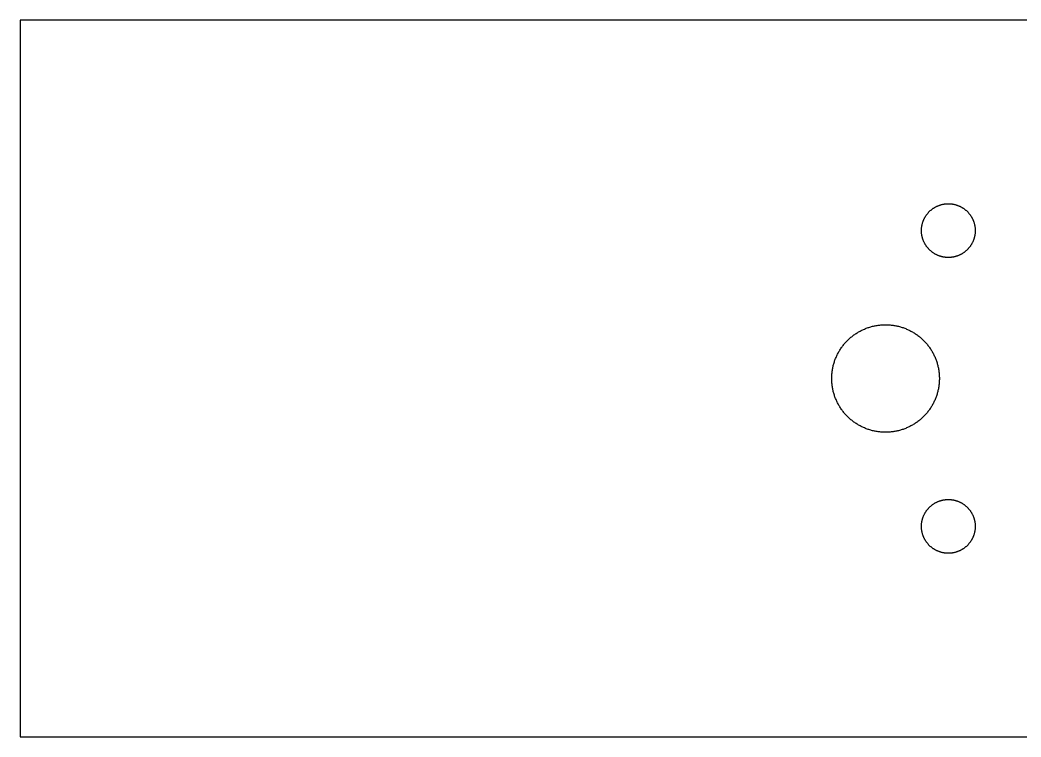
# Model space of a CAD drawing. Header units: metres. Extents: x -60 to 60, y -20 to 20.
# Drawn here: x -60 to -4.2, y -20 to 20 of the extents above; entities that cross this region are included whole.
import ezdxf

# ---------------------------------------------------------------- set-up
doc = ezdxf.new("R2010")
doc.units = ezdxf.units.M

msp = doc.modelspace()

# ---------------------------------------------------------------- linework, layer by layer
for p, q in [((60, 20), (-60, 20)), ((-60, 20), (-60, -20)), ((-9.11035, 9.47871), (-9.08878, 9.49355)), ((-9.08878, 9.49355), (-9.06696, 9.508)), ((-9.06696, 9.508), (-9.04488, 9.52206)), ((-9.04488, 9.52206), (-9.02255, 9.53574)), ((-9.02255, 9.53574), (-9, 9.54903)), ((-9, 9.54903), (-8.9772, 9.56192)), ((-8.9772, 9.56192), (-8.95419, 9.57442)), ((-8.95419, 9.57442), (-8.93098, 9.5865)), ((-8.93098, 9.5865), (-8.90755, 9.59819)), ((-8.90755, 9.59819), (-8.88393, 9.60945)), ((-8.88393, 9.60945), (-8.86009, 9.62032)), ((-8.86009, 9.62032), (-8.83609, 9.63075)), ((-8.83609, 9.63075), (-8.8119, 9.64076)), ((-8.8119, 9.64076), (-8.78755, 9.65036)), ((-8.78755, 9.65036), (-8.76302, 9.65953)), ((-8.76302, 9.65953), (-8.73834, 9.66827)), ((-8.73834, 9.66827), (-8.71352, 9.67657)), ((-8.71352, 9.67657), (-8.68855, 9.68445)), ((-8.68855, 9.68445), (-8.66345, 9.69188)), ((-8.66345, 9.69188), (-8.63821, 9.69888)), ((-8.63821, 9.69888), (-8.61287, 9.70543)), ((-8.61287, 9.70543), (-8.58742, 9.71155)), ((-8.58742, 9.71155), (-8.56186, 9.71721)), ((-8.56186, 9.71721), (-8.53621, 9.72243)), ((-8.53621, 9.72243), (-8.51047, 9.7272)), ((-8.51047, 9.7272), (-8.48465, 9.73152)), ((-8.48465, 9.73152), (-8.45876, 9.7354)), ((-8.45876, 9.7354), (-8.4328, 9.73882)), ((-8.4328, 9.73882), (-8.40678, 9.74178)), ((-8.40678, 9.74178), (-8.38072, 9.74428)), ((-8.38072, 9.74428), (-8.35463, 9.74634)), ((-8.35463, 9.74634), (-8.32849, 9.74794)), ((-8.32849, 9.74794), (-8.30234, 9.74908)), ((-8.30234, 9.74908), (-8.27617, 9.74977)), ((-8.27617, 9.74977), (-8.25, 9.75)), ((-8.25, 9.75), (-8.22382, 9.74977)), ((-8.22382, 9.74977), (-8.19765, 9.74908)), ((-8.19765, 9.74908), (-8.17149, 9.74794)), ((-8.17149, 9.74794), (-8.14536, 9.74634)), ((-8.14536, 9.74634), (-8.11926, 9.74428)), ((-8.11926, 9.74428), (-8.0932, 9.74178)), ((-8.0932, 9.74178), (-8.06718, 9.73882)), ((-8.06718, 9.73882), (-8.04123, 9.7354)), ((-8.04123, 9.7354), (-8.01534, 9.73152)), ((-8.01534, 9.73152), (-7.98952, 9.7272)), ((-7.98952, 9.7272), (-7.96378, 9.72243)), ((-7.96378, 9.72243), (-7.93813, 9.71721)), ((-7.93813, 9.71721), (-7.91257, 9.71155)), ((-7.91257, 9.71155), (-7.88712, 9.70543)), ((-7.88712, 9.70543), (-7.86177, 9.69888)), ((-7.86177, 9.69888), (-7.83653, 9.69188)), ((-7.83653, 9.69188), (-7.81143, 9.68445)), ((-7.81143, 9.68445), (-7.78647, 9.67657)), ((-7.78647, 9.67657), (-7.76164, 9.66827)), ((-7.76164, 9.66827), (-7.73697, 9.65953)), ((-7.73697, 9.65953), (-7.71243, 9.65036)), ((-7.71243, 9.65036), (-7.68808, 9.64076)), ((-7.68808, 9.64076), (-7.66389, 9.63075)), ((-7.66389, 9.63075), (-7.63989, 9.62032)), ((-7.63989, 9.62032), (-7.61606, 9.60945)), ((-7.61606, 9.60945), (-7.59244, 9.59819)), ((-7.59244, 9.59819), (-7.569, 9.5865)), ((-7.569, 9.5865), (-7.54579, 9.57442)), ((-7.54579, 9.57442), (-7.52278, 9.56192)), ((-7.52278, 9.56192), (-7.5, 9.54903)), ((-7.5, 9.54903), (-7.47743, 9.53574)), ((-7.47743, 9.53574), (-7.45511, 9.52206)), ((-7.45511, 9.52206), (-7.43303, 9.508)), ((-7.43303, 9.508), (-7.41121, 9.49355)), ((-7.41121, 9.49355), (-7.38963, 9.47871)), ((-9.59819, 8.90755), (-9.5865, 8.93098)), ((-9.5865, 8.93098), (-9.57442, 8.95419)), ((-9.57442, 8.95419), (-9.56192, 8.9772)), ((-9.56192, 8.9772), (-9.54903, 9)), ((-9.54903, 9), (-9.53574, 9.02255)), ((-9.53574, 9.02255), (-9.52206, 9.04488)), ((-9.52206, 9.04488), (-9.508, 9.06696)), ((-9.508, 9.06696), (-9.49355, 9.08878)), ((-9.49355, 9.08878), (-9.47871, 9.11035)), ((-9.47871, 9.11035), (-9.46352, 9.13167)), ((-9.46352, 9.13167), (-9.44795, 9.15271)), ((-9.44795, 9.15271), (-9.43201, 9.17348)), ((-9.43201, 9.17348), (-9.41571, 9.19397)), ((-9.41571, 9.19397), (-9.39906, 9.21417)), ((-9.39906, 9.21417), (-9.38205, 9.23409)), ((-9.38205, 9.23409), (-9.36472, 9.25369)), ((-9.36472, 9.25369), (-9.34702, 9.27299)), ((-9.34702, 9.27299), (-9.32899, 9.29198)), ((-9.32899, 9.29198), (-9.31065, 9.31065)), ((-9.31065, 9.31065), (-9.29198, 9.32899)), ((-9.29198, 9.32899), (-9.27299, 9.34702)), ((-9.27299, 9.34702), (-9.25369, 9.36472)), ((-9.25369, 9.36472), (-9.23409, 9.38205)), ((-9.23409, 9.38205), (-9.21417, 9.39906)), ((-9.21417, 9.39906), (-9.19397, 9.41571)), ((-9.19397, 9.41571), (-9.17348, 9.43201)), ((-9.17348, 9.43201), (-9.15271, 9.44795)), ((-9.15271, 9.44795), (-9.13167, 9.46352)), ((-9.13167, 9.46352), (-9.11035, 9.47871)), ((-7.38963, 9.47871), (-7.36832, 9.46352)), ((-7.36832, 9.46352), (-7.34727, 9.44795)), ((-7.34727, 9.44795), (-7.32651, 9.43201)), ((-7.32651, 9.43201), (-7.30602, 9.41571)), ((-7.30602, 9.41571), (-7.28581, 9.39906)), ((-7.28581, 9.39906), (-7.2659, 9.38205)), ((-7.2659, 9.38205), (-7.24629, 9.36472)), ((-7.24629, 9.36472), (-7.22699, 9.34702)), ((-7.22699, 9.34702), (-7.20801, 9.32899)), ((-7.20801, 9.32899), (-7.18933, 9.31065)), ((-7.18933, 9.31065), (-7.17099, 9.29198)), ((-7.17099, 9.29198), (-7.15297, 9.27299)), ((-7.15297, 9.27299), (-7.13527, 9.25369)), ((-7.13527, 9.25369), (-7.11794, 9.23409)), ((-7.11794, 9.23409), (-7.10092, 9.21417)), ((-7.10092, 9.21417), (-7.08427, 9.19397)), ((-7.08427, 9.19397), (-7.06798, 9.17348)), ((-7.06798, 9.17348), (-7.05203, 9.15271)), ((-7.05203, 9.15271), (-7.03647, 9.13167)), ((-7.03647, 9.13167), (-7.02127, 9.11035)), ((-7.02127, 9.11035), (-7.00644, 9.08878)), ((-7.00644, 9.08878), (-6.99199, 9.06696)), ((-6.99199, 9.06696), (-6.97792, 9.04488)), ((-6.97792, 9.04488), (-6.96425, 9.02255)), ((-6.96425, 9.02255), (-6.95096, 9)), ((-6.95096, 9), (-6.93806, 8.9772)), ((-6.93806, 8.9772), (-6.92557, 8.95419)), ((-6.92557, 8.95419), (-6.91348, 8.93098)), ((-6.91348, 8.93098), (-6.90179, 8.90755)), ((-9.74634, 8.35463), (-9.74428, 8.38072)), ((-9.74428, 8.38072), (-9.74178, 8.40678)), ((-9.74178, 8.40678), (-9.73882, 8.4328)), ((-9.73882, 8.4328), (-9.7354, 8.45876)), ((-9.7354, 8.45876), (-9.73152, 8.48465)), ((-9.73152, 8.48465), (-9.7272, 8.51047)), ((-9.7272, 8.51047), (-9.72243, 8.53621)), ((-9.72243, 8.53621), (-9.71721, 8.56186)), ((-9.71721, 8.56186), (-9.71155, 8.58742)), ((-9.71155, 8.58742), (-9.70543, 8.61287)), ((-9.70543, 8.61287), (-9.69888, 8.63821)), ((-9.69888, 8.63821), (-9.69188, 8.66345)), ((-9.69188, 8.66345), (-9.68445, 8.68855)), ((-9.68445, 8.68855), (-9.67657, 8.71352)), ((-9.67657, 8.71352), (-9.66827, 8.73834)), ((-9.66827, 8.73834), (-9.65953, 8.76302)), ((-9.65953, 8.76302), (-9.65036, 8.78755)), ((-9.65036, 8.78755), (-9.64076, 8.8119)), ((-9.64076, 8.8119), (-9.63075, 8.83609)), ((-9.63075, 8.83609), (-9.62032, 8.86009)), ((-9.62032, 8.86009), (-9.60945, 8.88393)), ((-9.60945, 8.88393), (-9.59819, 8.90755)), ((-6.90179, 8.90755), (-6.89053, 8.88393)), ((-6.89053, 8.88393), (-6.87967, 8.86009)), ((-6.87967, 8.86009), (-6.86923, 8.83609)), ((-6.86923, 8.83609), (-6.85922, 8.8119)), ((-6.85922, 8.8119), (-6.84962, 8.78755)), ((-6.84962, 8.78755), (-6.84045, 8.76302)), ((-6.84045, 8.76302), (-6.83171, 8.73834)), ((-6.83171, 8.73834), (-6.82341, 8.71352)), ((-6.82341, 8.71352), (-6.81554, 8.68855)), ((-6.81554, 8.68855), (-6.80811, 8.66345)), ((-6.80811, 8.66345), (-6.8011, 8.63821)), ((-6.8011, 8.63821), (-6.79456, 8.61287)), ((-6.79456, 8.61287), (-6.78844, 8.58742)), ((-6.78844, 8.58742), (-6.78278, 8.56186)), ((-6.78278, 8.56186), (-6.77756, 8.53621)), ((-6.77756, 8.53621), (-6.77278, 8.51047)), ((-6.77278, 8.51047), (-6.76846, 8.48465)), ((-6.76846, 8.48465), (-6.76459, 8.45876)), ((-6.76459, 8.45876), (-6.76117, 8.4328)), ((-6.76117, 8.4328), (-6.75821, 8.40678)), ((-6.75821, 8.40678), (-6.75571, 8.38072)), ((-6.75571, 8.38072), (-6.75365, 8.35463)), ((-9.75, 8.25), (-9.74977, 8.27617)), ((-9.74977, 8.22382), (-9.75, 8.25)), ((-9.74977, 8.27617), (-9.74908, 8.30234)), ((-9.74908, 8.19765), (-9.74977, 8.22382)), ((-9.74908, 8.30234), (-9.74794, 8.32849)), ((-9.74794, 8.17149), (-9.74908, 8.19765)), ((-9.74794, 8.32849), (-9.74634, 8.35463)), ((-9.74634, 8.14536), (-9.74794, 8.17149)), ((-9.74428, 8.11926), (-9.74634, 8.14536)), ((-9.74178, 8.0932), (-9.74428, 8.11926)), ((-9.73882, 8.06718), (-9.74178, 8.0932)), ((-9.7354, 8.04123), (-9.73882, 8.06718)), ((-9.73152, 8.01534), (-9.7354, 8.04123)), ((-9.7272, 7.98952), (-9.73152, 8.01534)), ((-9.72243, 7.96378), (-9.7272, 7.98952)), ((-9.71721, 7.93813), (-9.72243, 7.96378)), ((-9.71155, 7.91257), (-9.71721, 7.93813)), ((-9.70543, 7.88712), (-9.71155, 7.91257)), ((-9.69888, 7.86177), (-9.70543, 7.88712)), ((-9.69188, 7.83653), (-9.69888, 7.86177)), ((-9.68445, 7.81143), (-9.69188, 7.83653)), ((-6.80811, 7.83653), (-6.81554, 7.81143)), ((-6.8011, 7.86177), (-6.80811, 7.83653)), ((-6.79456, 7.88712), (-6.8011, 7.86177)), ((-6.78844, 7.91257), (-6.79456, 7.88712)), ((-6.78278, 7.93813), (-6.78844, 7.91257)), ((-6.77756, 7.96378), (-6.78278, 7.93813)), ((-6.77278, 7.98952), (-6.77756, 7.96378)), ((-6.76846, 8.01534), (-6.77278, 7.98952)), ((-6.76459, 8.04123), (-6.76846, 8.01534)), ((-6.76117, 8.06718), (-6.76459, 8.04123)), ((-6.75821, 8.0932), (-6.76117, 8.06718)), ((-6.75571, 8.11926), (-6.75821, 8.0932)), ((-6.75365, 8.14536), (-6.75571, 8.11926)), ((-6.75365, 8.35463), (-6.75204, 8.32849)), ((-6.75204, 8.17149), (-6.75365, 8.14536)), ((-6.75204, 8.32849), (-6.7509, 8.30234)), ((-6.7509, 8.19765), (-6.75204, 8.17149)), ((-6.7509, 8.30234), (-6.75021, 8.27617)), ((-6.75021, 8.22382), (-6.7509, 8.19765)), ((-6.75021, 8.27617), (-6.75, 8.25)), ((-6.75, 8.25), (-6.75021, 8.22382)), ((-9.67657, 7.78647), (-9.68445, 7.81143)), ((-9.66827, 7.76164), (-9.67657, 7.78647)), ((-9.65953, 7.73697), (-9.66827, 7.76164)), ((-9.65036, 7.71243), (-9.65953, 7.73697)), ((-9.64076, 7.68808), (-9.65036, 7.71243)), ((-9.63075, 7.66389), (-9.64076, 7.68808)), ((-9.62032, 7.63989), (-9.63075, 7.66389)), ((-9.60945, 7.61606), (-9.62032, 7.63989)), ((-9.59819, 7.59244), (-9.60945, 7.61606)), ((-9.5865, 7.569), (-9.59819, 7.59244)), ((-9.57442, 7.54579), (-9.5865, 7.569)), ((-9.56192, 7.52278), (-9.57442, 7.54579)), ((-9.54903, 7.5), (-9.56192, 7.52278)), ((-9.53574, 7.47743), (-9.54903, 7.5)), ((-9.52206, 7.45511), (-9.53574, 7.47743)), ((-9.508, 7.43303), (-9.52206, 7.45511)), ((-9.49355, 7.41121), (-9.508, 7.43303)), ((-9.47871, 7.38963), (-9.49355, 7.41121)), ((-9.46352, 7.36832), (-9.47871, 7.38963)), ((-9.44795, 7.34727), (-9.46352, 7.36832)), ((-9.43201, 7.32651), (-9.44795, 7.34727)), ((-9.41571, 7.30602), (-9.43201, 7.32651)), ((-9.39906, 7.28581), (-9.41571, 7.30602)), ((-9.38205, 7.2659), (-9.39906, 7.28581)), ((-9.36472, 7.24629), (-9.38205, 7.2659)), ((-7.11794, 7.2659), (-7.13527, 7.24629)), ((-7.10092, 7.28581), (-7.11794, 7.2659)), ((-7.08427, 7.30602), (-7.10092, 7.28581)), ((-7.06798, 7.32651), (-7.08427, 7.30602)), ((-7.05203, 7.34727), (-7.06798, 7.32651)), ((-7.03647, 7.36832), (-7.05203, 7.34727)), ((-7.02127, 7.38963), (-7.03647, 7.36832)), ((-7.00644, 7.41121), (-7.02127, 7.38963)), ((-6.99199, 7.43303), (-7.00644, 7.41121)), ((-6.97792, 7.45511), (-6.99199, 7.43303)), ((-6.96425, 7.47743), (-6.97792, 7.45511)), ((-6.95096, 7.5), (-6.96425, 7.47743)), ((-6.93806, 7.52278), (-6.95096, 7.5)), ((-6.92557, 7.54579), (-6.93806, 7.52278)), ((-6.91348, 7.569), (-6.92557, 7.54579)), ((-6.90179, 7.59244), (-6.91348, 7.569)), ((-6.89053, 7.61606), (-6.90179, 7.59244)), ((-6.87967, 7.63989), (-6.89053, 7.61606)), ((-6.86923, 7.66389), (-6.87967, 7.63989)), ((-6.85922, 7.68808), (-6.86923, 7.66389)), ((-6.84962, 7.71243), (-6.85922, 7.68808)), ((-6.84045, 7.73697), (-6.84962, 7.71243)), ((-6.83171, 7.76164), (-6.84045, 7.73697)), ((-6.82341, 7.78647), (-6.83171, 7.76164)), ((-6.81554, 7.81143), (-6.82341, 7.78647)), ((-9.34702, 7.22699), (-9.36472, 7.24629)), ((-9.32899, 7.20801), (-9.34702, 7.22699)), ((-9.31065, 7.18933), (-9.32899, 7.20801)), ((-9.29198, 7.17099), (-9.31065, 7.18933)), ((-9.27299, 7.15297), (-9.29198, 7.17099)), ((-9.25369, 7.13527), (-9.27299, 7.15297)), ((-9.23409, 7.11794), (-9.25369, 7.13527)), ((-9.21417, 7.10092), (-9.23409, 7.11794)), ((-9.19397, 7.08427), (-9.21417, 7.10092)), ((-9.17348, 7.06798), (-9.19397, 7.08427)), ((-9.15271, 7.05203), (-9.17348, 7.06798)), ((-9.13167, 7.03647), (-9.15271, 7.05203)), ((-9.11035, 7.02127), (-9.13167, 7.03647)), ((-9.08878, 7.00644), (-9.11035, 7.02127)), ((-9.06696, 6.99199), (-9.08878, 7.00644)), ((-9.04488, 6.97792), (-9.06696, 6.99199)), ((-9.02255, 6.96425), (-9.04488, 6.97792)), ((-9, 6.95096), (-9.02255, 6.96425)), ((-8.9772, 6.93806), (-9, 6.95096)), ((-8.95419, 6.92557), (-8.9772, 6.93806)), ((-8.93098, 6.91348), (-8.95419, 6.92557)), ((-8.90755, 6.90179), (-8.93098, 6.91348)), ((-8.88393, 6.89053), (-8.90755, 6.90179)), ((-8.86009, 6.87967), (-8.88393, 6.89053)), ((-8.83609, 6.86923), (-8.86009, 6.87967)), ((-8.8119, 6.85922), (-8.83609, 6.86923)), ((-8.78755, 6.84962), (-8.8119, 6.85922)), ((-8.76302, 6.84045), (-8.78755, 6.84962)), ((-8.73834, 6.83171), (-8.76302, 6.84045)), ((-8.71352, 6.82341), (-8.73834, 6.83171)), ((-8.68855, 6.81554), (-8.71352, 6.82341)), ((-8.66345, 6.80811), (-8.68855, 6.81554)), ((-8.63821, 6.8011), (-8.66345, 6.80811)), ((-8.61287, 6.79456), (-8.63821, 6.8011)), ((-8.58742, 6.78844), (-8.61287, 6.79456)), ((-8.56186, 6.78278), (-8.58742, 6.78844)), ((-8.53621, 6.77756), (-8.56186, 6.78278)), ((-8.51047, 6.77278), (-8.53621, 6.77756)), ((-8.48465, 6.76846), (-8.51047, 6.77278)), ((-8.45876, 6.76459), (-8.48465, 6.76846)), ((-8.4328, 6.76117), (-8.45876, 6.76459)), ((-8.40678, 6.75821), (-8.4328, 6.76117)), ((-8.38072, 6.75571), (-8.40678, 6.75821)), ((-8.35463, 6.75365), (-8.38072, 6.75571)), ((-8.32849, 6.75204), (-8.35463, 6.75365)), ((-8.30234, 6.7509), (-8.32849, 6.75204)), ((-8.27617, 6.75021), (-8.30234, 6.7509)), ((-8.25, 6.75), (-8.27617, 6.75021)), ((-8.22382, 6.75021), (-8.25, 6.75)), ((-8.19765, 6.7509), (-8.22382, 6.75021)), ((-8.17149, 6.75204), (-8.19765, 6.7509)), ((-8.14536, 6.75365), (-8.17149, 6.75204)), ((-8.11926, 6.75571), (-8.14536, 6.75365)), ((-8.0932, 6.75821), (-8.11926, 6.75571)), ((-8.06718, 6.76117), (-8.0932, 6.75821)), ((-8.04123, 6.76459), (-8.06718, 6.76117)), ((-8.01534, 6.76846), (-8.04123, 6.76459)), ((-7.98952, 6.77278), (-8.01534, 6.76846)), ((-7.96378, 6.77756), (-7.98952, 6.77278)), ((-7.93813, 6.78278), (-7.96378, 6.77756)), ((-7.91257, 6.78844), (-7.93813, 6.78278)), ((-7.88712, 6.79456), (-7.91257, 6.78844)), ((-7.86177, 6.8011), (-7.88712, 6.79456)), ((-7.83653, 6.80811), (-7.86177, 6.8011)), ((-7.81143, 6.81554), (-7.83653, 6.80811)), ((-7.78647, 6.82341), (-7.81143, 6.81554)), ((-7.76164, 6.83171), (-7.78647, 6.82341)), ((-7.73697, 6.84045), (-7.76164, 6.83171)), ((-7.71243, 6.84962), (-7.73697, 6.84045)), ((-7.68808, 6.85922), (-7.71243, 6.84962)), ((-7.66389, 6.86923), (-7.68808, 6.85922)), ((-7.63989, 6.87967), (-7.66389, 6.86923)), ((-7.61606, 6.89053), (-7.63989, 6.87967)), ((-7.59244, 6.90179), (-7.61606, 6.89053)), ((-7.569, 6.91348), (-7.59244, 6.90179)), ((-7.54579, 6.92557), (-7.569, 6.91348)), ((-7.52278, 6.93806), (-7.54579, 6.92557)), ((-7.5, 6.95096), (-7.52278, 6.93806)), ((-7.47743, 6.96425), (-7.5, 6.95096)), ((-7.45511, 6.97792), (-7.47743, 6.96425)), ((-7.43303, 6.99199), (-7.45511, 6.97792)), ((-7.41121, 7.00644), (-7.43303, 6.99199)), ((-7.38963, 7.02127), (-7.41121, 7.00644)), ((-7.36832, 7.03647), (-7.38963, 7.02127)), ((-7.34727, 7.05203), (-7.36832, 7.03647)), ((-7.32651, 7.06798), (-7.34727, 7.05203)), ((-7.30602, 7.08427), (-7.32651, 7.06798)), ((-7.28581, 7.10092), (-7.30602, 7.08427)), ((-7.2659, 7.11794), (-7.28581, 7.10092)), ((-7.24629, 7.13527), (-7.2659, 7.11794)), ((-7.22699, 7.15297), (-7.24629, 7.13527)), ((-7.20801, 7.17099), (-7.22699, 7.15297)), ((-7.18933, 7.18933), (-7.20801, 7.17099)), ((-7.17099, 7.20801), (-7.18933, 7.18933)), ((-7.15297, 7.22699), (-7.17099, 7.20801)), ((-7.13527, 7.24629), (-7.15297, 7.22699)), ((-12.8738, 2.78154), (-12.8251, 2.80074)), ((-12.8251, 2.80074), (-12.776, 2.81908)), ((-12.776, 2.81908), (-12.7267, 2.83655)), ((-12.7267, 2.83655), (-12.677, 2.85316)), ((-12.677, 2.85316), (-12.6271, 2.86891)), ((-12.6271, 2.86891), (-12.5769, 2.88377)), ((-12.5769, 2.88377), (-12.5264, 2.89777)), ((-12.5264, 2.89777), (-12.4758, 2.91087)), ((-12.4758, 2.91087), (-12.4249, 2.9231)), ((-12.4249, 2.9231), (-12.3737, 2.93443)), ((-12.3737, 2.93443), (-12.3224, 2.94487)), ((-12.3224, 2.94487), (-12.2709, 2.95442)), ((-12.2709, 2.95442), (-12.2193, 2.96306)), ((-12.2193, 2.96306), (-12.1675, 2.97079)), ((-12.1675, 2.97079), (-12.1156, 2.97763)), ((-12.1156, 2.97763), (-12.0636, 2.98355)), ((-12.0636, 2.98355), (-12.0115, 2.98857)), ((-12.0115, 2.98857), (-11.9593, 2.99269)), ((-11.9593, 2.99269), (-11.907, 2.99588)), ((-11.907, 2.99588), (-11.8547, 2.99817)), ((-11.8547, 2.99817), (-11.8024, 2.99954)), ((-11.8024, 2.99954), (-11.75, 3)), ((-11.75, 3), (-11.6976, 2.99954)), ((-11.6976, 2.99954), (-11.6453, 2.99817)), ((-11.6453, 2.99817), (-11.593, 2.99588)), ((-11.593, 2.99588), (-11.5407, 2.99269)), ((-11.5407, 2.99269), (-11.4885, 2.98857)), ((-11.4885, 2.98857), (-11.4364, 2.98355)), ((-11.4364, 2.98355), (-11.3844, 2.97763)), ((-11.3844, 2.97763), (-11.3325, 2.97079)), ((-11.3325, 2.97079), (-11.2807, 2.96306)), ((-11.2807, 2.96306), (-11.229, 2.95442)), ((-11.229, 2.95442), (-11.1776, 2.94487)), ((-11.1776, 2.94487), (-11.1263, 2.93443)), ((-11.1263, 2.93443), (-11.0751, 2.9231)), ((-11.0751, 2.9231), (-11.0242, 2.91087)), ((-11.0242, 2.91087), (-10.9735, 2.89777)), ((-10.9735, 2.89777), (-10.9231, 2.88377)), ((-10.9231, 2.88377), (-10.8729, 2.86891)), ((-10.8729, 2.86891), (-10.8229, 2.85316)), ((-10.8229, 2.85316), (-10.7733, 2.83655)), ((-10.7733, 2.83655), (-10.7239, 2.81908)), ((-10.7239, 2.81908), (-10.6749, 2.80074)), ((-10.6749, 2.80074), (-10.6262, 2.78154)), ((-13.7574, 2.22943), (-13.7182, 2.26411)), ((-13.7182, 2.26411), (-13.6784, 2.29813)), ((-13.6784, 2.29813), (-13.638, 2.33144)), ((-13.638, 2.33144), (-13.597, 2.36403)), ((-13.597, 2.36403), (-13.5554, 2.3959)), ((-13.5554, 2.3959), (-13.5134, 2.42705)), ((-13.5134, 2.42705), (-13.4707, 2.45744)), ((-13.4707, 2.45744), (-13.4276, 2.48711)), ((-13.4276, 2.48711), (-13.3839, 2.51601)), ((-13.3839, 2.51601), (-13.3398, 2.54414)), ((-13.3398, 2.54414), (-13.2951, 2.57149)), ((-13.2951, 2.57149), (-13.25, 2.59807)), ((-13.25, 2.59807), (-13.2044, 2.62386)), ((-13.2044, 2.62386), (-13.1584, 2.64883)), ((-13.1584, 2.64883), (-13.112, 2.67302)), ((-13.112, 2.67302), (-13.0651, 2.69638)), ((-13.0651, 2.69638), (-13.0179, 2.71892)), ((-13.0179, 2.71892), (-12.9702, 2.74063)), ((-12.9702, 2.74063), (-12.9222, 2.76151)), ((-12.9222, 2.76151), (-12.8738, 2.78154)), ((-10.6262, 2.78154), (-10.5778, 2.76151)), ((-10.5778, 2.76151), (-10.5298, 2.74063)), ((-10.5298, 2.74063), (-10.4821, 2.71892)), ((-10.4821, 2.71892), (-10.4349, 2.69638)), ((-10.4349, 2.69638), (-10.388, 2.67302)), ((-10.388, 2.67302), (-10.3416, 2.64883)), ((-10.3416, 2.64883), (-10.2956, 2.62386)), ((-10.2956, 2.62386), (-10.25, 2.59807)), ((-10.25, 2.59807), (-10.2049, 2.57149)), ((-10.2049, 2.57149), (-10.1602, 2.54414)), ((-10.1602, 2.54414), (-10.1161, 2.51601)), ((-10.1161, 2.51601), (-10.0724, 2.48711)), ((-10.0724, 2.48711), (-10.0293, 2.45744)), ((-10.0293, 2.45744), (-9.98663, 2.42705)), ((-9.98663, 2.42705), (-9.94455, 2.3959)), ((-9.94455, 2.3959), (-9.90302, 2.36403)), ((-9.90302, 2.36403), (-9.86203, 2.33144)), ((-9.86203, 2.33144), (-9.82162, 2.29813)), ((-9.82162, 2.29813), (-9.78181, 2.26411)), ((-9.78181, 2.26411), (-9.7426, 2.22943)), ((-14.266, 1.63391), (-14.2371, 1.67757)), ((-14.2371, 1.67757), (-14.2074, 1.72072)), ((-14.2074, 1.72072), (-14.177, 1.76335)), ((-14.177, 1.76335), (-14.1459, 1.80544)), ((-14.1459, 1.80544), (-14.114, 1.84697)), ((-14.114, 1.84697), (-14.0814, 1.88795)), ((-14.0814, 1.88795), (-14.0481, 1.92836)), ((-14.0481, 1.92836), (-14.0141, 1.96817)), ((-14.0141, 1.96817), (-13.9794, 2.00739)), ((-13.9794, 2.00739), (-13.944, 2.04599)), ((-13.944, 2.04599), (-13.908, 2.08397)), ((-13.908, 2.08397), (-13.8713, 2.12131)), ((-13.8713, 2.12131), (-13.834, 2.158)), ((-13.834, 2.158), (-13.796, 2.19405)), ((-13.796, 2.19405), (-13.7574, 2.22943)), ((-9.7426, 2.22943), (-9.70399, 2.19405)), ((-9.70399, 2.19405), (-9.66602, 2.158)), ((-9.66602, 2.158), (-9.62868, 2.12131)), ((-9.62868, 2.12131), (-9.59198, 2.08397)), ((-9.59198, 2.08397), (-9.55594, 2.04599)), ((-9.55594, 2.04599), (-9.52055, 2.00739)), ((-9.52055, 2.00739), (-9.48587, 1.96817)), ((-9.48587, 1.96817), (-9.45186, 1.92836)), ((-9.45186, 1.92836), (-9.41855, 1.88795)), ((-9.41855, 1.88795), (-9.38596, 1.84697)), ((-9.38596, 1.84697), (-9.35408, 1.80544)), ((-9.35408, 1.80544), (-9.32294, 1.76335)), ((-9.32294, 1.76335), (-9.29254, 1.72072)), ((-9.29254, 1.72072), (-9.26288, 1.67757)), ((-9.26288, 1.67757), (-9.23398, 1.63391)), ((-14.5507, 1.0751), (-14.5315, 1.12381)), ((-14.5315, 1.12381), (-14.5115, 1.17218)), ((-14.5115, 1.17218), (-14.4906, 1.2202)), ((-14.4906, 1.2202), (-14.4689, 1.26785)), ((-14.4689, 1.26785), (-14.4464, 1.31511)), ((-14.4464, 1.31511), (-14.423, 1.36197)), ((-14.423, 1.36197), (-14.3988, 1.4084)), ((-14.3988, 1.4084), (-14.3739, 1.45442)), ((-14.3739, 1.45442), (-14.3481, 1.5)), ((-14.3481, 1.5), (-14.3215, 1.5451)), ((-14.3215, 1.5451), (-14.2941, 1.58975)), ((-14.2941, 1.58975), (-14.266, 1.63391)), ((-9.23398, 1.63391), (-9.20584, 1.58975)), ((-9.20584, 1.58975), (-9.1785, 1.5451)), ((-9.1785, 1.5451), (-9.15192, 1.5)), ((-9.15192, 1.5), (-9.12613, 1.45442)), ((-9.12613, 1.45442), (-9.10115, 1.4084)), ((-9.10115, 1.4084), (-9.07697, 1.36197)), ((-9.07697, 1.36197), (-9.0536, 1.31511)), ((-9.0536, 1.31511), (-9.03107, 1.26785)), ((-9.03107, 1.26785), (-9.00935, 1.2202)), ((-9.00935, 1.2202), (-8.98848, 1.17218)), ((-8.98848, 1.17218), (-8.96844, 1.12381)), ((-8.96844, 1.12381), (-8.94925, 1.0751)), ((-14.7044, 0.520935), (-14.6949, 0.572418)), ((-14.6949, 0.572418), (-14.6844, 0.623734)), ((-14.6844, 0.623734), (-14.6731, 0.67485)), ((-14.6731, 0.67485), (-14.6609, 0.725754)), ((-14.6609, 0.725754), (-14.6478, 0.776443)), ((-14.6478, 0.776443), (-14.6338, 0.826904)), ((-14.6338, 0.826904), (-14.6189, 0.877106)), ((-14.6189, 0.877106), (-14.6032, 0.927048)), ((-14.6032, 0.927048), (-14.5865, 0.9767)), ((-14.5865, 0.9767), (-14.5691, 1.02605)), ((-14.5691, 1.02605), (-14.5507, 1.0751)), ((-8.94925, 1.0751), (-8.93091, 1.02605)), ((-8.93091, 1.02605), (-8.91344, 0.9767)), ((-8.91344, 0.9767), (-8.89682, 0.927048)), ((-8.89682, 0.927048), (-8.88107, 0.877106)), ((-8.88107, 0.877106), (-8.86621, 0.826904)), ((-8.86621, 0.826904), (-8.85222, 0.776443)), ((-8.85222, 0.776443), (-8.83911, 0.725754)), ((-8.83911, 0.725754), (-8.82689, 0.67485)), ((-8.82689, 0.67485), (-8.81555, 0.623734)), ((-8.81555, 0.623734), (-8.80511, 0.572418)), ((-8.80511, 0.572418), (-8.79556, 0.520935)), ((-14.75, 0), (-14.7495, 0.052353)), ((-14.7495, -0.052353), (-14.75, 0)), ((-14.7495, 0.052353), (-14.7482, 0.104691)), ((-14.7482, 0.104691), (-14.7459, 0.156998)), ((-14.7459, 0.156998), (-14.7427, 0.209259)), ((-14.7427, 0.209259), (-14.7386, 0.261459)), ((-14.7386, 0.261459), (-14.7336, 0.313583)), ((-14.7336, 0.313583), (-14.7276, 0.365601)), ((-14.7276, 0.365601), (-14.7208, 0.417511)), ((-14.7208, 0.417511), (-14.7131, 0.469299)), ((-14.7131, 0.469299), (-14.7044, 0.520935)), ((-8.79556, 0.520935), (-8.78693, 0.469299)), ((-8.78693, 0.469299), (-8.77919, 0.417511)), ((-8.77919, 0.417511), (-8.77235, 0.365601)), ((-8.77235, 0.365601), (-8.76643, 0.313583)), ((-8.76643, 0.313583), (-8.76141, 0.261459)), ((-8.76141, 0.261459), (-8.75729, 0.209259)), ((-8.75729, 0.209259), (-8.7541, 0.156998)), ((-8.7541, 0.156998), (-8.75182, 0.104691)), ((-8.75182, 0.104691), (-8.75044, 0.052353)), ((-8.75044, 0.052353), (-8.75, 0)), ((-8.75, 0), (-8.75044, -0.052353)), ((-14.7482, -0.104691), (-14.7495, -0.052353)), ((-14.7459, -0.156998), (-14.7482, -0.104691)), ((-14.7427, -0.209259), (-14.7459, -0.156998)), ((-14.7386, -0.261459), (-14.7427, -0.209259)), ((-14.7336, -0.313583), (-14.7386, -0.261459)), ((-14.7276, -0.365601), (-14.7336, -0.313583)), ((-14.7208, -0.417511), (-14.7276, -0.365601)), ((-14.7131, -0.469299), (-14.7208, -0.417511)), ((-14.7044, -0.520935), (-14.7131, -0.469299)), ((-14.6949, -0.572418), (-14.7044, -0.520935)), ((-8.79556, -0.520935), (-8.80511, -0.572418)), ((-8.78693, -0.469299), (-8.79556, -0.520935)), ((-8.77919, -0.417511), (-8.78693, -0.469299)), ((-8.77235, -0.365601), (-8.77919, -0.417511)), ((-8.76643, -0.313583), (-8.77235, -0.365601)), ((-8.76141, -0.261459), (-8.76643, -0.313583)), ((-8.75729, -0.209259), (-8.76141, -0.261459)), ((-8.7541, -0.156998), (-8.75729, -0.209259)), ((-8.75182, -0.104691), (-8.7541, -0.156998)), ((-8.75044, -0.052353), (-8.75182, -0.104691)), ((-14.6844, -0.623734), (-14.6949, -0.572418)), ((-14.6731, -0.67485), (-14.6844, -0.623734)), ((-14.6609, -0.725754), (-14.6731, -0.67485)), ((-14.6478, -0.776443), (-14.6609, -0.725754)), ((-14.6338, -0.826904), (-14.6478, -0.776443)), ((-14.6189, -0.877106), (-14.6338, -0.826904)), ((-14.6032, -0.927048), (-14.6189, -0.877106)), ((-14.5865, -0.9767), (-14.6032, -0.927048)), ((-14.5691, -1.02605), (-14.5865, -0.9767)), ((-14.5507, -1.0751), (-14.5691, -1.02605)), ((-14.5315, -1.12381), (-14.5507, -1.0751)), ((-8.94925, -1.0751), (-8.96844, -1.12381)), ((-8.93091, -1.02605), (-8.94925, -1.0751)), ((-8.91344, -0.9767), (-8.93091, -1.02605)), ((-8.89682, -0.927048), (-8.91344, -0.9767)), ((-8.88107, -0.877106), (-8.89682, -0.927048)), ((-8.86621, -0.826904), (-8.88107, -0.877106)), ((-8.85222, -0.776443), (-8.86621, -0.826904)), ((-8.83911, -0.725754), (-8.85222, -0.776443)), ((-8.82689, -0.67485), (-8.83911, -0.725754)), ((-8.81555, -0.623734), (-8.82689, -0.67485)), ((-8.80511, -0.572418), (-8.81555, -0.623734)), ((-14.5115, -1.17218), (-14.5315, -1.12381)), ((-14.4906, -1.2202), (-14.5115, -1.17218)), ((-14.4689, -1.26785), (-14.4906, -1.2202)), ((-14.4464, -1.31511), (-14.4689, -1.26785)), ((-14.423, -1.36197), (-14.4464, -1.31511)), ((-14.3988, -1.4084), (-14.423, -1.36197)), ((-14.3739, -1.45442), (-14.3988, -1.4084)), ((-14.3481, -1.5), (-14.3739, -1.45442)), ((-14.3215, -1.5451), (-14.3481, -1.5)), ((-14.2941, -1.58975), (-14.3215, -1.5451)), ((-14.266, -1.63391), (-14.2941, -1.58975)), ((-14.2371, -1.67757), (-14.266, -1.63391)), ((-9.23398, -1.63391), (-9.26288, -1.67757)), ((-9.20584, -1.58975), (-9.23398, -1.63391)), ((-9.1785, -1.5451), (-9.20584, -1.58975)), ((-9.15192, -1.5), (-9.1785, -1.5451)), ((-9.12613, -1.45442), (-9.15192, -1.5)), ((-9.10115, -1.4084), (-9.12613, -1.45442)), ((-9.07697, -1.36197), (-9.10115, -1.4084)), ((-9.0536, -1.31511), (-9.07697, -1.36197)), ((-9.03107, -1.26785), (-9.0536, -1.31511)), ((-9.00935, -1.2202), (-9.03107, -1.26785)), ((-8.98848, -1.17218), (-9.00935, -1.2202)), ((-8.96844, -1.12381), (-8.98848, -1.17218)), ((-14.2074, -1.72072), (-14.2371, -1.67757)), ((-14.177, -1.76335), (-14.2074, -1.72072)), ((-14.1459, -1.80544), (-14.177, -1.76335)), ((-14.114, -1.84697), (-14.1459, -1.80544)), ((-14.0814, -1.88795), (-14.114, -1.84697)), ((-14.0481, -1.92836), (-14.0814, -1.88795)), ((-14.0141, -1.96817), (-14.0481, -1.92836)), ((-13.9794, -2.00739), (-14.0141, -1.96817)), ((-13.944, -2.04599), (-13.9794, -2.00739)), ((-13.908, -2.08397), (-13.944, -2.04599)), ((-13.8713, -2.12131), (-13.908, -2.08397)), ((-13.834, -2.158), (-13.8713, -2.12131)), ((-13.796, -2.19405), (-13.834, -2.158)), ((-13.7574, -2.22943), (-13.796, -2.19405)), ((-13.7182, -2.26411), (-13.7574, -2.22943)), ((-9.7426, -2.22943), (-9.78181, -2.26411)), ((-9.70399, -2.19405), (-9.7426, -2.22943)), ((-9.66602, -2.158), (-9.70399, -2.19405)), ((-9.62868, -2.12131), (-9.66602, -2.158)), ((-9.59198, -2.08397), (-9.62868, -2.12131)), ((-9.55594, -2.04599), (-9.59198, -2.08397)), ((-9.52055, -2.00739), (-9.55594, -2.04599)), ((-9.48587, -1.96817), (-9.52055, -2.00739)), ((-9.45186, -1.92836), (-9.48587, -1.96817)), ((-9.41855, -1.88795), (-9.45186, -1.92836)), ((-9.38596, -1.84697), (-9.41855, -1.88795)), ((-9.35408, -1.80544), (-9.38596, -1.84697)), ((-9.32294, -1.76335), (-9.35408, -1.80544)), ((-9.29254, -1.72072), (-9.32294, -1.76335)), ((-9.26288, -1.67757), (-9.29254, -1.72072)), ((-13.6784, -2.29813), (-13.7182, -2.26411)), ((-13.638, -2.33144), (-13.6784, -2.29813)), ((-13.597, -2.36403), (-13.638, -2.33144)), ((-13.5554, -2.3959), (-13.597, -2.36403)), ((-13.5134, -2.42705), (-13.5554, -2.3959)), ((-13.4707, -2.45744), (-13.5134, -2.42705)), ((-13.4276, -2.48711), (-13.4707, -2.45744)), ((-13.3839, -2.51601), (-13.4276, -2.48711)), ((-13.3398, -2.54414), (-13.3839, -2.51601)), ((-13.2951, -2.57149), (-13.3398, -2.54414)), ((-13.25, -2.59807), (-13.2951, -2.57149)), ((-13.2044, -2.62386), (-13.25, -2.59807)), ((-13.1584, -2.64883), (-13.2044, -2.62386)), ((-13.112, -2.67302), (-13.1584, -2.64883)), ((-13.0651, -2.69638), (-13.112, -2.67302)), ((-13.0179, -2.71892), (-13.0651, -2.69638)), ((-12.9702, -2.74063), (-13.0179, -2.71892)), ((-12.9222, -2.76151), (-12.9702, -2.74063)), ((-12.8738, -2.78154), (-12.9222, -2.76151)), ((-12.8251, -2.80074), (-12.8738, -2.78154)), ((-10.6262, -2.78154), (-10.6749, -2.80074)), ((-10.5778, -2.76151), (-10.6262, -2.78154)), ((-10.5298, -2.74063), (-10.5778, -2.76151)), ((-10.4821, -2.71892), (-10.5298, -2.74063)), ((-10.4349, -2.69638), (-10.4821, -2.71892)), ((-10.388, -2.67302), (-10.4349, -2.69638)), ((-10.3416, -2.64883), (-10.388, -2.67302)), ((-10.2956, -2.62386), (-10.3416, -2.64883)), ((-10.25, -2.59807), (-10.2956, -2.62386)), ((-10.2049, -2.57149), (-10.25, -2.59807)), ((-10.1602, -2.54414), (-10.2049, -2.57149)), ((-10.1161, -2.51601), (-10.1602, -2.54414)), ((-10.0724, -2.48711), (-10.1161, -2.51601)), ((-10.0293, -2.45744), (-10.0724, -2.48711)), ((-9.98663, -2.42705), (-10.0293, -2.45744)), ((-9.94455, -2.3959), (-9.98663, -2.42705)), ((-9.90302, -2.36403), (-9.94455, -2.3959)), ((-9.86203, -2.33144), (-9.90302, -2.36403)), ((-9.82162, -2.29813), (-9.86203, -2.33144)), ((-9.78181, -2.26411), (-9.82162, -2.29813)), ((-12.776, -2.81908), (-12.8251, -2.80074)), ((-12.7267, -2.83655), (-12.776, -2.81908)), ((-12.677, -2.85316), (-12.7267, -2.83655)), ((-12.6271, -2.86891), (-12.677, -2.85316)), ((-12.5769, -2.88377), (-12.6271, -2.86891)), ((-12.5264, -2.89777), (-12.5769, -2.88377)), ((-12.4758, -2.91087), (-12.5264, -2.89777)), ((-12.4249, -2.9231), (-12.4758, -2.91087)), ((-12.3737, -2.93443), (-12.4249, -2.9231)), ((-12.3224, -2.94487), (-12.3737, -2.93443)), ((-12.2709, -2.95442), (-12.3224, -2.94487)), ((-12.2193, -2.96306), (-12.2709, -2.95442)), ((-12.1675, -2.97079), (-12.2193, -2.96306)), ((-12.1156, -2.97763), (-12.1675, -2.97079)), ((-12.0636, -2.98355), (-12.1156, -2.97763)), ((-12.0115, -2.98857), (-12.0636, -2.98355)), ((-11.9593, -2.99269), (-12.0115, -2.98857)), ((-11.907, -2.99588), (-11.9593, -2.99269)), ((-11.8547, -2.99817), (-11.907, -2.99588)), ((-11.8024, -2.99954), (-11.8547, -2.99817)), ((-11.75, -3), (-11.8024, -2.99954)), ((-11.6976, -2.99954), (-11.75, -3)), ((-11.6453, -2.99817), (-11.6976, -2.99954)), ((-11.593, -2.99588), (-11.6453, -2.99817)), ((-11.5407, -2.99269), (-11.593, -2.99588)), ((-11.4885, -2.98857), (-11.5407, -2.99269)), ((-11.4364, -2.98355), (-11.4885, -2.98857)), ((-11.3844, -2.97763), (-11.4364, -2.98355)), ((-11.3325, -2.97079), (-11.3844, -2.97763)), ((-11.2807, -2.96306), (-11.3325, -2.97079)), ((-11.229, -2.95442), (-11.2807, -2.96306)), ((-11.1776, -2.94487), (-11.229, -2.95442)), ((-11.1263, -2.93443), (-11.1776, -2.94487)), ((-11.0751, -2.9231), (-11.1263, -2.93443)), ((-11.0242, -2.91087), (-11.0751, -2.9231)), ((-10.9735, -2.89777), (-11.0242, -2.91087)), ((-10.9231, -2.88377), (-10.9735, -2.89777)), ((-10.8729, -2.86891), (-10.9231, -2.88377)), ((-10.8229, -2.85316), (-10.8729, -2.86891)), ((-10.7733, -2.83655), (-10.8229, -2.85316)), ((-10.7239, -2.81908), (-10.7733, -2.83655)), ((-10.6749, -2.80074), (-10.7239, -2.81908)), ((-9.38205, -7.2659), (-9.36472, -7.24629)), ((-9.36472, -7.24629), (-9.34702, -7.22699)), ((-9.34702, -7.22699), (-9.32899, -7.20801)), ((-9.32899, -7.20801), (-9.31065, -7.18933)), ((-9.31065, -7.18933), (-9.29198, -7.17099)), ((-9.29198, -7.17099), (-9.27299, -7.15297)), ((-9.27299, -7.15297), (-9.25369, -7.13527)), ((-9.25369, -7.13527), (-9.23409, -7.11794)), ((-9.23409, -7.11794), (-9.21417, -7.10092)), ((-9.21417, -7.10092), (-9.19397, -7.08427)), ((-9.19397, -7.08427), (-9.17348, -7.06798)), ((-9.17348, -7.06798), (-9.15271, -7.05203)), ((-9.15271, -7.05203), (-9.13167, -7.03647)), ((-9.13167, -7.03647), (-9.11035, -7.02127)), ((-9.11035, -7.02127), (-9.08878, -7.00644)), ((-9.08878, -7.00644), (-9.06696, -6.99199)), ((-9.06696, -6.99199), (-9.04488, -6.97792)), ((-9.04488, -6.97792), (-9.02255, -6.96425)), ((-9.02255, -6.96425), (-9, -6.95096)), ((-9, -6.95096), (-8.9772, -6.93806)), ((-8.9772, -6.93806), (-8.95419, -6.92557)), ((-8.95419, -6.92557), (-8.93098, -6.91348)), ((-8.93098, -6.91348), (-8.90755, -6.90179)), ((-8.90755, -6.90179), (-8.88393, -6.89053)), ((-8.88393, -6.89053), (-8.86009, -6.87967)), ((-8.86009, -6.87967), (-8.83609, -6.86923)), ((-8.83609, -6.86923), (-8.8119, -6.85922)), ((-8.8119, -6.85922), (-8.78755, -6.84962)), ((-8.78755, -6.84962), (-8.76302, -6.84045)), ((-8.76302, -6.84045), (-8.73834, -6.83171)), ((-8.73834, -6.83171), (-8.71352, -6.82341)), ((-8.71352, -6.82341), (-8.68855, -6.81554)), ((-8.68855, -6.81554), (-8.66345, -6.80811)), ((-8.66345, -6.80811), (-8.63821, -6.8011)), ((-8.63821, -6.8011), (-8.61287, -6.79456)), ((-8.61287, -6.79456), (-8.58742, -6.78844)), ((-8.58742, -6.78844), (-8.56186, -6.78278)), ((-8.56186, -6.78278), (-8.53621, -6.77756)), ((-8.53621, -6.77756), (-8.51047, -6.77278)), ((-8.51047, -6.77278), (-8.48465, -6.76846)), ((-8.48465, -6.76846), (-8.45876, -6.76459)), ((-8.45876, -6.76459), (-8.4328, -6.76117)), ((-8.4328, -6.76117), (-8.40678, -6.75821)), ((-8.40678, -6.75821), (-8.38072, -6.75571)), ((-8.38072, -6.75571), (-8.35463, -6.75365)), ((-8.35463, -6.75365), (-8.32849, -6.75204)), ((-8.32849, -6.75204), (-8.30234, -6.7509)), ((-8.30234, -6.7509), (-8.27617, -6.75021)), ((-8.27617, -6.75021), (-8.25, -6.75)), ((-8.25, -6.75), (-8.22382, -6.75021)), ((-8.22382, -6.75021), (-8.19765, -6.7509)), ((-8.19765, -6.7509), (-8.17149, -6.75204)), ((-8.17149, -6.75204), (-8.14536, -6.75365)), ((-8.14536, -6.75365), (-8.11926, -6.75571)), ((-8.11926, -6.75571), (-8.0932, -6.75821)), ((-8.0932, -6.75821), (-8.06718, -6.76117)), ((-8.06718, -6.76117), (-8.04123, -6.76459)), ((-8.04123, -6.76459), (-8.01534, -6.76846)), ((-8.01534, -6.76846), (-7.98952, -6.77278)), ((-7.98952, -6.77278), (-7.96378, -6.77756)), ((-7.96378, -6.77756), (-7.93813, -6.78278)), ((-7.93813, -6.78278), (-7.91257, -6.78844)), ((-7.91257, -6.78844), (-7.88712, -6.79456)), ((-7.88712, -6.79456), (-7.86177, -6.8011)), ((-7.86177, -6.8011), (-7.83653, -6.80811)), ((-7.83653, -6.80811), (-7.81143, -6.81554)), ((-7.81143, -6.81554), (-7.78647, -6.82341)), ((-7.78647, -6.82341), (-7.76164, -6.83171)), ((-7.76164, -6.83171), (-7.73697, -6.84045)), ((-7.73697, -6.84045), (-7.71243, -6.84962)), ((-7.71243, -6.84962), (-7.68808, -6.85922)), ((-7.68808, -6.85922), (-7.66389, -6.86923)), ((-7.66389, -6.86923), (-7.63989, -6.87967)), ((-7.63989, -6.87967), (-7.61606, -6.89053)), ((-7.61606, -6.89053), (-7.59244, -6.90179)), ((-7.59244, -6.90179), (-7.569, -6.91348)), ((-7.569, -6.91348), (-7.54579, -6.92557)), ((-7.54579, -6.92557), (-7.52278, -6.93806)), ((-7.52278, -6.93806), (-7.5, -6.95096)), ((-7.5, -6.95096), (-7.47743, -6.96425)), ((-7.47743, -6.96425), (-7.45511, -6.97792)), ((-7.45511, -6.97792), (-7.43303, -6.99199)), ((-7.43303, -6.99199), (-7.41121, -7.00644)), ((-7.41121, -7.00644), (-7.38963, -7.02127)), ((-7.38963, -7.02127), (-7.36832, -7.03647)), ((-7.36832, -7.03647), (-7.34727, -7.05203)), ((-7.34727, -7.05203), (-7.32651, -7.06798)), ((-7.32651, -7.06798), (-7.30602, -7.08427)), ((-7.30602, -7.08427), (-7.28581, -7.10092)), ((-7.28581, -7.10092), (-7.2659, -7.11794)), ((-7.2659, -7.11794), (-7.24629, -7.13527)), ((-7.24629, -7.13527), (-7.22699, -7.15297)), ((-7.22699, -7.15297), (-7.20801, -7.17099)), ((-7.20801, -7.17099), (-7.18933, -7.18933)), ((-7.18933, -7.18933), (-7.17099, -7.20801)), ((-7.17099, -7.20801), (-7.15297, -7.22699)), ((-7.15297, -7.22699), (-7.13527, -7.24629)), ((-7.13527, -7.24629), (-7.11794, -7.2659)), ((-9.69188, -7.83653), (-9.68445, -7.81143)), ((-9.68445, -7.81143), (-9.67657, -7.78647)), ((-9.67657, -7.78647), (-9.66827, -7.76164)), ((-9.66827, -7.76164), (-9.65953, -7.73697)), ((-9.65953, -7.73697), (-9.65036, -7.71243)), ((-9.65036, -7.71243), (-9.64076, -7.68808)), ((-9.64076, -7.68808), (-9.63075, -7.66389)), ((-9.63075, -7.66389), (-9.62032, -7.63989)), ((-9.62032, -7.63989), (-9.60945, -7.61606)), ((-9.60945, -7.61606), (-9.59819, -7.59244)), ((-9.59819, -7.59244), (-9.5865, -7.569)), ((-9.5865, -7.569), (-9.57442, -7.54579)), ((-9.57442, -7.54579), (-9.56192, -7.52278)), ((-9.56192, -7.52278), (-9.54903, -7.5)), ((-9.54903, -7.5), (-9.53574, -7.47743)), ((-9.53574, -7.47743), (-9.52206, -7.45511)), ((-9.52206, -7.45511), (-9.508, -7.43303)), ((-9.508, -7.43303), (-9.49355, -7.41121)), ((-9.49355, -7.41121), (-9.47871, -7.38963)), ((-9.47871, -7.38963), (-9.46352, -7.36832)), ((-9.46352, -7.36832), (-9.44795, -7.34727)), ((-9.44795, -7.34727), (-9.43201, -7.32651)), ((-9.43201, -7.32651), (-9.41571, -7.30602)), ((-9.41571, -7.30602), (-9.39906, -7.28581)), ((-9.39906, -7.28581), (-9.38205, -7.2659)), ((-7.11794, -7.2659), (-7.10092, -7.28581)), ((-7.10092, -7.28581), (-7.08427, -7.30602)), ((-7.08427, -7.30602), (-7.06798, -7.32651)), ((-7.06798, -7.32651), (-7.05203, -7.34727)), ((-7.05203, -7.34727), (-7.03647, -7.36832)), ((-7.03647, -7.36832), (-7.02127, -7.38963)), ((-7.02127, -7.38963), (-7.00644, -7.41121)), ((-7.00644, -7.41121), (-6.99199, -7.43303)), ((-6.99199, -7.43303), (-6.97792, -7.45511)), ((-6.97792, -7.45511), (-6.96425, -7.47743)), ((-6.96425, -7.47743), (-6.95096, -7.5)), ((-6.95096, -7.5), (-6.93806, -7.52278)), ((-6.93806, -7.52278), (-6.92557, -7.54579)), ((-6.92557, -7.54579), (-6.91348, -7.569)), ((-6.91348, -7.569), (-6.90179, -7.59244)), ((-6.90179, -7.59244), (-6.89053, -7.61606)), ((-6.89053, -7.61606), (-6.87967, -7.63989)), ((-6.87967, -7.63989), (-6.86923, -7.66389)), ((-6.86923, -7.66389), (-6.85922, -7.68808)), ((-6.85922, -7.68808), (-6.84962, -7.71243)), ((-6.84962, -7.71243), (-6.84045, -7.73697)), ((-6.84045, -7.73697), (-6.83171, -7.76164)), ((-6.83171, -7.76164), (-6.82341, -7.78647)), ((-6.82341, -7.78647), (-6.81554, -7.81143)), ((-6.81554, -7.81143), (-6.80811, -7.83653)), ((-9.75, -8.25), (-9.74977, -8.22382)), ((-9.74977, -8.27617), (-9.75, -8.25)), ((-9.74977, -8.22382), (-9.74908, -8.19765)), ((-9.74908, -8.30234), (-9.74977, -8.27617)), ((-9.74908, -8.19765), (-9.74794, -8.17149)), ((-9.74794, -8.32849), (-9.74908, -8.30234)), ((-9.74794, -8.17149), (-9.74634, -8.14536)), ((-9.74634, -8.35463), (-9.74794, -8.32849)), ((-9.74634, -8.14536), (-9.74428, -8.11926)), ((-9.74428, -8.38072), (-9.74634, -8.35463)), ((-9.74428, -8.11926), (-9.74178, -8.0932)), ((-9.74178, -8.0932), (-9.73882, -8.06718)), ((-9.73882, -8.06718), (-9.7354, -8.04123)), ((-9.7354, -8.04123), (-9.73152, -8.01534)), ((-9.73152, -8.01534), (-9.7272, -7.98952)), ((-9.7272, -7.98952), (-9.72243, -7.96378)), ((-9.72243, -7.96378), (-9.71721, -7.93813)), ((-9.71721, -7.93813), (-9.71155, -7.91257)), ((-9.71155, -7.91257), (-9.70543, -7.88712)), ((-9.70543, -7.88712), (-9.69888, -7.86177)), ((-9.69888, -7.86177), (-9.69188, -7.83653)), ((-6.80811, -7.83653), (-6.8011, -7.86177)), ((-6.8011, -7.86177), (-6.79456, -7.88712)), ((-6.79456, -7.88712), (-6.78844, -7.91257)), ((-6.78844, -7.91257), (-6.78278, -7.93813)), ((-6.78278, -7.93813), (-6.77756, -7.96378)), ((-6.77756, -7.96378), (-6.77278, -7.98952)), ((-6.77278, -7.98952), (-6.76846, -8.01534)), ((-6.76846, -8.01534), (-6.76459, -8.04123)), ((-6.76459, -8.04123), (-6.76117, -8.06718)), ((-6.76117, -8.06718), (-6.75821, -8.0932)), ((-6.75821, -8.0932), (-6.75571, -8.11926)), ((-6.75571, -8.11926), (-6.75365, -8.14536)), ((-6.75365, -8.35463), (-6.75571, -8.38072)), ((-6.75365, -8.14536), (-6.75204, -8.17149)), ((-6.75204, -8.32849), (-6.75365, -8.35463)), ((-6.75204, -8.17149), (-6.7509, -8.19765)), ((-6.7509, -8.30234), (-6.75204, -8.32849)), ((-6.7509, -8.19765), (-6.75021, -8.22382)), ((-6.75021, -8.27617), (-6.7509, -8.30234)), ((-6.75021, -8.22382), (-6.75, -8.25)), ((-6.75, -8.25), (-6.75021, -8.27617)), ((-9.74178, -8.40678), (-9.74428, -8.38072)), ((-9.73882, -8.4328), (-9.74178, -8.40678)), ((-9.7354, -8.45876), (-9.73882, -8.4328)), ((-9.73152, -8.48465), (-9.7354, -8.45876)), ((-9.7272, -8.51047), (-9.73152, -8.48465)), ((-9.72243, -8.53621), (-9.7272, -8.51047)), ((-9.71721, -8.56186), (-9.72243, -8.53621)), ((-9.71155, -8.58742), (-9.71721, -8.56186)), ((-9.70543, -8.61287), (-9.71155, -8.58742)), ((-9.69888, -8.63821), (-9.70543, -8.61287)), ((-9.69188, -8.66345), (-9.69888, -8.63821)), ((-9.68445, -8.68855), (-9.69188, -8.66345)), ((-9.67657, -8.71352), (-9.68445, -8.68855)), ((-9.66827, -8.73834), (-9.67657, -8.71352)), ((-9.65953, -8.76302), (-9.66827, -8.73834)), ((-9.65036, -8.78755), (-9.65953, -8.76302)), ((-9.64076, -8.8119), (-9.65036, -8.78755)), ((-9.63075, -8.83609), (-9.64076, -8.8119)), ((-9.62032, -8.86009), (-9.63075, -8.83609)), ((-9.60945, -8.88393), (-9.62032, -8.86009)), ((-9.59819, -8.90755), (-9.60945, -8.88393)), ((-9.5865, -8.93098), (-9.59819, -8.90755)), ((-6.90179, -8.90755), (-6.91348, -8.93098)), ((-6.89053, -8.88393), (-6.90179, -8.90755)), ((-6.87967, -8.86009), (-6.89053, -8.88393)), ((-6.86923, -8.83609), (-6.87967, -8.86009)), ((-6.85922, -8.8119), (-6.86923, -8.83609)), ((-6.84962, -8.78755), (-6.85922, -8.8119)), ((-6.84045, -8.76302), (-6.84962, -8.78755)), ((-6.83171, -8.73834), (-6.84045, -8.76302)), ((-6.82341, -8.71352), (-6.83171, -8.73834)), ((-6.81554, -8.68855), (-6.82341, -8.71352)), ((-6.80811, -8.66345), (-6.81554, -8.68855)), ((-6.8011, -8.63821), (-6.80811, -8.66345)), ((-6.79456, -8.61287), (-6.8011, -8.63821)), ((-6.78844, -8.58742), (-6.79456, -8.61287)), ((-6.78278, -8.56186), (-6.78844, -8.58742)), ((-6.77756, -8.53621), (-6.78278, -8.56186)), ((-6.77278, -8.51047), (-6.77756, -8.53621)), ((-6.76846, -8.48465), (-6.77278, -8.51047)), ((-6.76459, -8.45876), (-6.76846, -8.48465)), ((-6.76117, -8.4328), (-6.76459, -8.45876)), ((-6.75821, -8.40678), (-6.76117, -8.4328)), ((-6.75571, -8.38072), (-6.75821, -8.40678)), ((-9.57442, -8.95419), (-9.5865, -8.93098)), ((-9.56192, -8.9772), (-9.57442, -8.95419)), ((-9.54903, -9), (-9.56192, -8.9772)), ((-9.53574, -9.02255), (-9.54903, -9)), ((-9.52206, -9.04488), (-9.53574, -9.02255)), ((-9.508, -9.06696), (-9.52206, -9.04488)), ((-9.49355, -9.08878), (-9.508, -9.06696)), ((-9.47871, -9.11035), (-9.49355, -9.08878)), ((-9.46352, -9.13167), (-9.47871, -9.11035)), ((-9.44795, -9.15271), (-9.46352, -9.13167)), ((-9.43201, -9.17348), (-9.44795, -9.15271)), ((-9.41571, -9.19397), (-9.43201, -9.17348)), ((-9.39906, -9.21417), (-9.41571, -9.19397)), ((-9.38205, -9.23409), (-9.39906, -9.21417)), ((-9.36472, -9.25369), (-9.38205, -9.23409)), ((-9.34702, -9.27299), (-9.36472, -9.25369)), ((-9.32899, -9.29198), (-9.34702, -9.27299)), ((-9.31065, -9.31065), (-9.32899, -9.29198)), ((-9.29198, -9.32899), (-9.31065, -9.31065)), ((-9.27299, -9.34702), (-9.29198, -9.32899)), ((-9.25369, -9.36472), (-9.27299, -9.34702)), ((-9.23409, -9.38205), (-9.25369, -9.36472)), ((-9.21417, -9.39906), (-9.23409, -9.38205)), ((-9.19397, -9.41571), (-9.21417, -9.39906)), ((-9.17348, -9.43201), (-9.19397, -9.41571)), ((-9.15271, -9.44795), (-9.17348, -9.43201)), ((-9.13167, -9.46352), (-9.15271, -9.44795)), ((-9.11035, -9.47871), (-9.13167, -9.46352)), ((-9.08878, -9.49355), (-9.11035, -9.47871)), ((-7.38963, -9.47871), (-7.41121, -9.49355)), ((-7.36832, -9.46352), (-7.38963, -9.47871)), ((-7.34727, -9.44795), (-7.36832, -9.46352)), ((-7.32651, -9.43201), (-7.34727, -9.44795)), ((-7.30602, -9.41571), (-7.32651, -9.43201)), ((-7.28581, -9.39906), (-7.30602, -9.41571)), ((-7.2659, -9.38205), (-7.28581, -9.39906)), ((-7.24629, -9.36472), (-7.2659, -9.38205)), ((-7.22699, -9.34702), (-7.24629, -9.36472)), ((-7.20801, -9.32899), (-7.22699, -9.34702)), ((-7.18933, -9.31065), (-7.20801, -9.32899)), ((-7.17099, -9.29198), (-7.18933, -9.31065)), ((-7.15297, -9.27299), (-7.17099, -9.29198)), ((-7.13527, -9.25369), (-7.15297, -9.27299)), ((-7.11794, -9.23409), (-7.13527, -9.25369)), ((-7.10092, -9.21417), (-7.11794, -9.23409)), ((-7.08427, -9.19397), (-7.10092, -9.21417)), ((-7.06798, -9.17348), (-7.08427, -9.19397)), ((-7.05203, -9.15271), (-7.06798, -9.17348)), ((-7.03647, -9.13167), (-7.05203, -9.15271)), ((-7.02127, -9.11035), (-7.03647, -9.13167)), ((-7.00644, -9.08878), (-7.02127, -9.11035)), ((-6.99199, -9.06696), (-7.00644, -9.08878)), ((-6.97792, -9.04488), (-6.99199, -9.06696)), ((-6.96425, -9.02255), (-6.97792, -9.04488)), ((-6.95096, -9), (-6.96425, -9.02255)), ((-6.93806, -8.9772), (-6.95096, -9)), ((-6.92557, -8.95419), (-6.93806, -8.9772)), ((-6.91348, -8.93098), (-6.92557, -8.95419)), ((-9.06696, -9.508), (-9.08878, -9.49355)), ((-9.04488, -9.52206), (-9.06696, -9.508)), ((-9.02255, -9.53574), (-9.04488, -9.52206)), ((-9, -9.54903), (-9.02255, -9.53574)), ((-8.9772, -9.56192), (-9, -9.54903)), ((-8.95419, -9.57442), (-8.9772, -9.56192)), ((-8.93098, -9.5865), (-8.95419, -9.57442)), ((-8.90755, -9.59819), (-8.93098, -9.5865)), ((-8.88393, -9.60945), (-8.90755, -9.59819)), ((-8.86009, -9.62032), (-8.88393, -9.60945)), ((-8.83609, -9.63075), (-8.86009, -9.62032)), ((-8.8119, -9.64076), (-8.83609, -9.63075)), ((-8.78755, -9.65036), (-8.8119, -9.64076)), ((-8.76302, -9.65953), (-8.78755, -9.65036)), ((-8.73834, -9.66827), (-8.76302, -9.65953)), ((-8.71352, -9.67657), (-8.73834, -9.66827)), ((-8.68855, -9.68445), (-8.71352, -9.67657)), ((-8.66345, -9.69188), (-8.68855, -9.68445)), ((-8.63821, -9.69888), (-8.66345, -9.69188)), ((-8.61287, -9.70543), (-8.63821, -9.69888)), ((-8.58742, -9.71155), (-8.61287, -9.70543)), ((-8.56186, -9.71721), (-8.58742, -9.71155)), ((-8.53621, -9.72243), (-8.56186, -9.71721)), ((-8.51047, -9.7272), (-8.53621, -9.72243)), ((-8.48465, -9.73152), (-8.51047, -9.7272)), ((-8.45876, -9.7354), (-8.48465, -9.73152)), ((-8.4328, -9.73882), (-8.45876, -9.7354)), ((-8.40678, -9.74178), (-8.4328, -9.73882)), ((-8.38072, -9.74428), (-8.40678, -9.74178)), ((-8.35463, -9.74634), (-8.38072, -9.74428)), ((-8.32849, -9.74794), (-8.35463, -9.74634)), ((-8.30234, -9.74908), (-8.32849, -9.74794)), ((-8.27617, -9.74977), (-8.30234, -9.74908)), ((-8.25, -9.75), (-8.27617, -9.74977)), ((-8.22382, -9.74977), (-8.25, -9.75)), ((-8.19765, -9.74908), (-8.22382, -9.74977)), ((-8.17149, -9.74794), (-8.19765, -9.74908)), ((-8.14536, -9.74634), (-8.17149, -9.74794)), ((-8.11926, -9.74428), (-8.14536, -9.74634)), ((-8.0932, -9.74178), (-8.11926, -9.74428)), ((-8.06718, -9.73882), (-8.0932, -9.74178)), ((-8.04123, -9.7354), (-8.06718, -9.73882)), ((-8.01534, -9.73152), (-8.04123, -9.7354)), ((-7.98952, -9.7272), (-8.01534, -9.73152)), ((-7.96378, -9.72243), (-7.98952, -9.7272)), ((-7.93813, -9.71721), (-7.96378, -9.72243)), ((-7.91257, -9.71155), (-7.93813, -9.71721)), ((-7.88712, -9.70543), (-7.91257, -9.71155)), ((-7.86177, -9.69888), (-7.88712, -9.70543)), ((-7.83653, -9.69188), (-7.86177, -9.69888)), ((-7.81143, -9.68445), (-7.83653, -9.69188)), ((-7.78647, -9.67657), (-7.81143, -9.68445)), ((-7.76164, -9.66827), (-7.78647, -9.67657)), ((-7.73697, -9.65953), (-7.76164, -9.66827)), ((-7.71243, -9.65036), (-7.73697, -9.65953)), ((-7.68808, -9.64076), (-7.71243, -9.65036)), ((-7.66389, -9.63075), (-7.68808, -9.64076)), ((-7.63989, -9.62032), (-7.66389, -9.63075)), ((-7.61606, -9.60945), (-7.63989, -9.62032)), ((-7.59244, -9.59819), (-7.61606, -9.60945)), ((-7.569, -9.5865), (-7.59244, -9.59819)), ((-7.54579, -9.57442), (-7.569, -9.5865)), ((-7.52278, -9.56192), (-7.54579, -9.57442)), ((-7.5, -9.54903), (-7.52278, -9.56192)), ((-7.47743, -9.53574), (-7.5, -9.54903)), ((-7.45511, -9.52206), (-7.47743, -9.53574)), ((-7.43303, -9.508), (-7.45511, -9.52206)), ((-7.41121, -9.49355), (-7.43303, -9.508)), ((-60, -20), (60, -20))]:
    msp.add_line(p, q)

doc.saveas('drawing.dxf')
